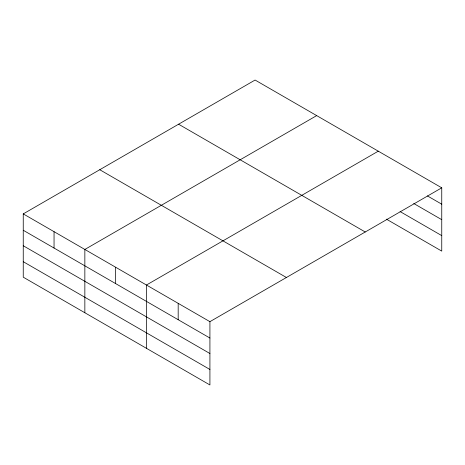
<?xml version="1.0" encoding="UTF-8"?>
<svg xmlns="http://www.w3.org/2000/svg" width="465" height="465" viewBox="0 0 465 465"><rect width="100%" height="100%" fill="white"/><g stroke="black" fill="none" stroke-linecap="round" stroke-linejoin="round"><path stroke-width="0.7" d="M441.75 187.819L255.082 80.044L23.25 213.894L23.25 277.181L209.918 384.956L209.918 321.664L441.75 187.819L441.75 251.106L386.374 219.137M316.682 115.611L84.851 249.455L84.851 312.747M378.283 151.177L146.452 285.022L146.452 348.314M427.44 195.922L441.75 204.187M413.751 203.501L441.75 219.672M400.063 211.552L441.75 235.621M178.577 124.213L365.246 231.989M99.754 169.725L286.423 277.495M23.25 213.894L209.918 321.664M23.25 230.262L209.918 338.032M23.25 245.747L209.918 353.516M23.25 261.696L209.918 369.472M178.182 303.343L178.182 319.711M115.651 267.241L115.651 283.609M54.05 231.675L54.05 248.043"/></g></svg>
